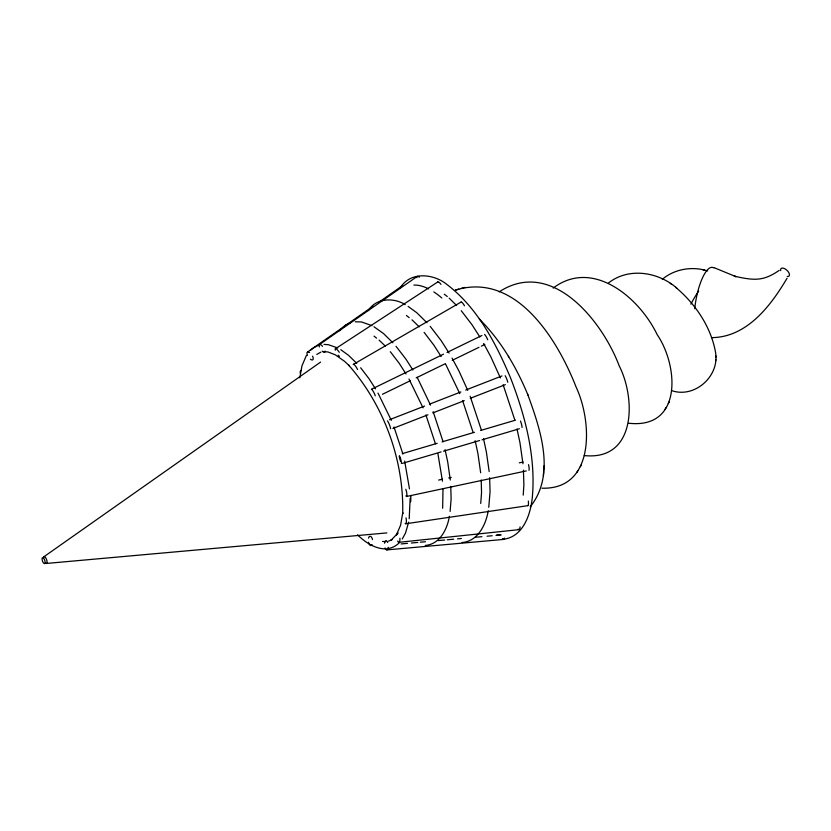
<?xml version="1.0" encoding="UTF-8"?>
<svg xmlns="http://www.w3.org/2000/svg" width="831" height="831" viewBox="0 0 831 831"><rect width="100%" height="100%" fill="white"/><g stroke="black" fill="none" stroke-linecap="round" stroke-linejoin="round"><path stroke-width="1.25" d="M530.23 506.827C556.105 474.439 540.358 429.118 527.727 394.455M672.321 390.84C695.121 398.174 719.521 376.048 715.605 352.687C711.107 327.019 695.412 303.803 675.645 287.287M715.657 360.716L715.709 359.439M715.782 357.237L715.834 356.042M543.391 475.789L543.651 471.478M543.713 470.034L543.962 465.952M299.804 377.845L301.975 365.785L306.431 355.398M409.195 518.793L410.161 498.32M442.653 508.26L443.006 488.586M450.122 511.418L451.119 498.704L450.766 486.353M480.723 503.451L481.544 492.554L481.211 480.006M488.763 507.326L490.061 491.827L489.636 477.732M523.218 495.131L523.883 485.044L523.437 470.117M408.665 522.107L405.476 533.159L402.277 538.976M449.394 516.269C447.358 528.983 439.838 544.378 425.316 545.427M488.233 510.701C486.031 524.538 477.908 541.355 462.078 542.508M628.735 423.239C682.822 429.326 678.428 365.578 657.155 334.633C639.87 298.287 593.054 257.828 553.166 288.097M541.947 488.202C595.401 489.781 592.223 421.452 576.205 387.298C557.715 339.848 515.958 271.135 455.139 290.216L458.816 289.126M396.345 535.091L400.584 525.213L402.786 512.665L402.692 513.714C404.084 460.062 383.922 405.268 348.532 364.996L349.269 365.733L344.533 361.308L335.288 354.806L327.933 351.949L323.654 351.627M664.966 409.444L666.14 407.408M668.311 403.544L669.412 401.633M576.818 472.475L578.033 470.481M580.308 466.752L581.482 464.841M711.731 337.646C747.443 337.241 771.158 305.081 787.04 278.281M339.484 330.79L345.218 325.233L350.609 322.573M368.268 310.607C376.048 297.955 393.551 297.342 405.248 304.603M400.023 288.305C409.901 271.124 433.637 273.43 447.161 284.669C477.596 307.906 495.868 343.255 510.514 377.804C524.901 414.929 535.548 454.796 532.526 494.933C531.269 512.8 523.821 537.293 502.734 539.34M397.052 534.011L391.037 540.202L392.097 539.537L388.493 541.189M662.265 279.32C674.606 268.912 692.41 265.972 707.669 270.968M310.129 350.505L313.567 347.711L318.491 345.291M316.777 354.411L320.932 352.115M399.296 542.788C395.878 546.092 391.484 548.429 386.695 548.72M779.208 270.376C763.679 281.003 755.047 280.888 734.313 276.162L736.048 276.702L714.4 267.79M608.437 283.028C628.548 267.063 658.349 271.83 676.777 288.118M43.804 556.832L320.579 362.098M307.387 352.147L373.067 306.234M379.424 301.798L401.664 286.248M499.171 291.868C551.898 257.35 602.527 321.42 619.188 365.827C635.954 398.548 636.193 460.976 584.307 455.575M319.374 344.595L417.162 276.474M335.412 348.771L437.854 281.917M353.435 364.321L461.101 302.048M443.536 354.162L371.415 389.261A4.674 0.821 64 0 1 373.233 391.37A4.674 0.821 64 0 1 375.29 395.805M447.026 352.458L481.928 335.475M382.447 394.289L410.369 380.702M416.186 377.876L445.271 363.718M452.241 360.322L478.999 347.306M481.326 346.174L484.816 344.47M389.49 419.728L424.568 406.068M429.409 404.188L460.862 391.952M465.692 390.061L501.986 375.934M392.897 428.443L427.975 414.794M432.816 412.903L464.259 400.667M470.304 398.309L505.383 384.649M461.039 288.492L464.706 287.401M402.318 453.633L437.179 443.318M442.102 441.863L474.48 432.286M480.65 430.468L515.511 420.154M402.484 463.334L441.084 451.919M443.515 451.202L479.622 440.523M482.053 439.807L519.406 428.754M438.654 480.058L442.435 479.248M448.73 477.908L451.254 477.368M519.313 462.846L523.094 462.036M406.567 496.471L526.303 470.917M355.252 321.794L361.599 321.971L371.904 325.627M405.777 523.769L527.872 505.653M398.859 542.331L518.991 529.648M46.505 563.439L386.882 532.91M401.113 543.931L407.522 543.349M411.376 543.007L417.785 542.435M420.351 542.196L425.482 541.739M438.311 540.586L444.72 540.015M447.286 539.786L453.695 539.205M457.549 538.862L461.392 538.519M475.498 537.252L481.918 536.681M487.049 536.213L492.17 535.756M496.024 535.413L501.155 534.956M386.82 549.904L503.451 539.433M382.561 541.428L385.771 541.667M385.459 548.907C374.573 548.761 365.089 542.165 357.538 534.863M323.965 344.387L328.525 344.74L337.698 347.971M702.34 269.535L704.304 270.065M408.094 306.39L416.778 312.726L426.947 322.74M373.971 326.749L383.548 333.574L392.928 342.808M340.772 349.706L348.563 355.336L356.769 363.376M670.243 283.329L671.625 284.347M444.263 294.195L447.286 296.553M406.421 315.489L409.205 317.66M374.012 336.129L376.568 338.124M449.166 298.152L456.583 305.455M411.979 319.821L419.208 326.853M379.133 340.128L385.283 346.06M479.31 318.979C500.792 340.43 516.394 367.125 527.965 395.037M461.257 310.721L472.081 324.848L479.851 336.981M430.198 326.354L441.147 340.596L449.083 353.05M424.122 332.39L433.865 345.145L441.147 356.52M396.023 346.267L406.016 359.272L412.903 370.034M390.321 351.71L399.306 363.469L406.027 373.96M360.654 367.78L369.078 378.791L375.498 388.846M508.375 356.26L508.738 356.873M483.632 343.421L490.903 356.977L500.397 377.908M452.054 358.13L458.92 370.917L467.749 390.362M408.987 379.019L423.062 407.844M378.001 393.115L391.328 420.351M445.655 364.207L459.803 393.655M417.172 377.305L430.551 405.164M503.139 384.732L514.669 419.562M470.149 396.252L481.357 430.011M462.576 400.563L473.068 432.297M433.169 411.688L443.089 441.708M425.908 414.918L435.444 443.816M393.987 426.978L402.921 454.038M517.007 428.962L519.988 442.85L522.959 463.74M483.507 438.633L486.374 452.002L489.168 471.572M475.155 440.7L477.95 453.726L480.671 472.808M445.073 449.664L447.722 461.984L450.288 480.027M404.655 461.039L409.465 488.867M437.927 453.778L442.456 481.17M399.181 456.271A103.917 40.075 69.9 0 1 400.449 461.257M500.023 534.925A134.342 51.802 69.9 0 1 497.031 534.697M410.857 495.806A95.046 36.647 69.9 0 1 410.691 501.779M461.049 302.089A4.674 1.018 60 0 1 464.477 305.808M353.289 364.643A4.674 1.018 60 0 1 354.889 365.287A4.674 1.018 60 0 1 357.548 369.525M484.556 334.446A4.674 0.821 64 0 1 487.724 339.796M505.144 375.695A4.674 0.727 68.7 0 1 507.772 382.229M387.412 420.85A4.674 0.727 68.7 0 1 389.313 424.433A4.674 0.727 68.7 0 1 390.591 428.713M520.486 421.068A4.674 0.758 73.5 0 1 522.055 427.456M399.462 455.772A4.674 0.758 73.5 0 1 400.978 460.104A4.674 0.758 73.5 0 1 401.404 463.501M528.516 464.664A4.674 0.914 78 0 1 528.942 470.315M405.819 489.272A4.674 0.914 78 0 1 406.92 495.006A4.674 0.914 78 0 1 405.933 495.837M528.329 501.062A4.674 1.163 81.6 0 1 527.695 505.653M406.006 517.869A4.674 1.163 81.6 0 1 406.307 522.668A4.674 1.163 81.6 0 1 405.144 523.343M520.071 526.833A4.674 1.485 84 0 1 518.222 529.118M399.919 538.239A4.674 1.485 84 0 1 399.296 542.061A4.674 1.485 84 0 1 397.665 541.033M396.948 534.697A4.674 1.485 84 0 1 398.236 533.107M504.542 538.156A4.674 1.849 84.9 0 1 502.391 538.81M388.202 547.286A4.674 1.849 84.9 0 1 385.075 547.941M384.566 543.204A4.674 1.849 84.9 0 1 387.693 542.539M372.132 544.669A4.674 2.192 84 0 1 368.507 542.248M368.517 538.145A4.674 2.192 84 0 1 370.533 536.359A4.674 2.192 84 0 1 372.517 539.631M300.386 373.483A4.674 2.337 56.8 0 1 301.31 370.408M401.238 287.09A4.674 2.015 55 0 1 402.588 286.103M312.549 356.198A4.674 2.015 55 0 1 312.975 359.584A4.674 2.015 55 0 1 310.389 359.21M307.48 355.46A4.674 2.015 55 0 1 309.548 352.573M416.892 277.647A4.674 1.662 55.1 0 1 419.281 277.159M325.056 351.046A4.674 1.662 55.1 0 1 322.251 351.149M319.426 346.953A4.674 1.662 55.1 0 1 319.644 344.46A4.674 1.662 55.1 0 1 322.553 346.319M437.615 282.395A4.674 1.309 56.9 0 1 440.97 284.379M339.474 356.364A4.674 1.309 56.9 0 1 338.165 355.159M335.288 350.163A4.674 1.309 56.9 0 1 336.191 348.895A4.674 1.309 56.9 0 1 339.277 352.334M780.704 270.646A5.464 2.784 42.8 0 1 783.612 268.268A5.464 2.784 42.8 0 1 789.076 273.181A5.464 2.784 42.8 0 1 787.206 276.505M694.747 308.768A35.286 10.616 -80.1 0 1 713.777 267.935M42.09 559.595A3.127 1.205 69.9 0 1 43.866 558.588A3.127 1.205 69.9 0 1 44.884 563.449A3.127 1.205 69.9 0 1 42.267 560.458M43.482 557.985A3.604 1.392 69.9 0 1 45.279 557.269A3.604 1.392 69.9 0 1 47.076 561.953A3.604 1.392 69.9 0 1 45.383 562.951M690.893 304.146A34.227 11.624 -60.9 0 1 698.663 291.214M413.911 285.064A127.538 49.185 69.9 0 1 428.661 288.897M433.824 291.91A127.538 49.185 69.9 0 1 441.812 297.986"/></g></svg>
